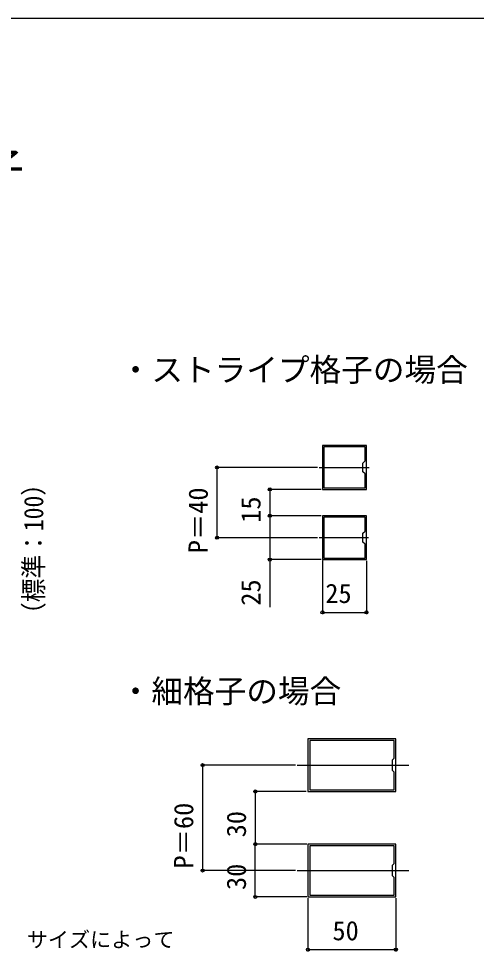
# Model space of a CAD drawing. Units: millimetres, scale not verified. Extents: x -875 to 875, y -1310 to 1300.
# Drawn here: x -391 to -130, y 709 to 1240 of the extents above; entities that cross this region are included whole.
import ezdxf
from ezdxf.enums import TextEntityAlignment as Align

# ---------------------------------------------------------------- set-up
doc = ezdxf.new("R2010")
doc.units = ezdxf.units.MM
doc.header["$LTSCALE"] = 4
for name, color, linetype in [('0-2_USER1', 3, 'Continuous'), ('0-3_YKK_11', 7, 'Continuous'), ('0-4_YKK_12', 2, 'Continuous'), ('0-7_YKK_D', 6, 'Continuous'), ('0-8_YKK_ZWAK', 7, 'Continuous')]:
    doc.layers.add(name, color=color, linetype=linetype)
doc.styles.add('ＭＳ ゴシック', font='')
doc.styles.get('ＭＳ ゴシック').set_extended_font_data('MS Gothic')

msp = doc.modelspace()

# ---------------------------------------------------------------- linework, layer by layer
at = {"layer": '0-3_YKK_11'}
for points in [[(-192.894, 997), (-217.894, 997), (-217.894, 972.002), (-192.894, 972.002)], [(-193.694, 996.2), (-217.094, 996.2), (-217.094, 972.802), (-193.694, 972.802), (-193.694, 980.802), (-194.894, 982.002), (-194.894, 987.002), (-193.694, 988.202)], [(-192.894, 957), (-217.894, 957), (-217.894, 932.002), (-192.894, 932.002)], [(-193.694, 956.2), (-217.094, 956.2), (-217.094, 932.802), (-193.694, 932.802), (-193.694, 940.802), (-194.894, 942.002), (-194.894, 947.002), (-193.694, 948.202)], [(-226.165, 800), (-176.165, 800), (-176.165, 830), (-226.165, 830)], [(-225.165, 801), (-177.165, 801), (-177.165, 811), (-178.165, 812), (-178.165, 818), (-177.165, 819), (-177.165, 829), (-225.165, 829)], [(-226.165, 740), (-176.165, 740), (-176.165, 770), (-226.165, 770)], [(-225.165, 741), (-177.165, 741), (-177.165, 751), (-178.165, 752), (-178.165, 758), (-177.165, 759), (-177.165, 769), (-225.165, 769)]]:
    msp.add_lwpolyline(points, close=True, dxfattribs=at)
at = {"layer": '0-4_YKK_12'}
for p, q in [((-219.762, 984.501), (-191.293, 984.501)), ((-191.825, 944.501), (-219.762, 944.501)), ((-232.345, 815), (-168.785, 815)), ((-232.345, 755), (-168.785, 755))]:
    msp.add_line(p, q, dxfattribs=at)
at = {"layer": '0-7_YKK_D'}
for p, q in [((-220.762, 984.501), (-278.894, 984.501)), ((-277.894, 944.501), (-277.894, 984.501)), ((-218.594, 972.002), (-248.894, 972.002)), ((-247.894, 972.002), (-247.894, 957)), ((-218.594, 957), (-248.894, 957)), ((-218.594, 957), (-248.894, 957)), ((-220.762, 944.501), (-278.894, 944.501)), ((-218.594, 932.002), (-248.894, 932.002)), ((-217.894, 931.512), (-217.894, 901.002)), ((-192.894, 931.302), (-192.894, 901.002)), ((-217.894, 902.002), (-192.894, 902.002)), ((-233.345, 815), (-287.165, 815)), ((-286.165, 815), (-286.165, 755)), ((-227.24, 800), (-257.165, 800)), ((-256.165, 800), (-256.165, 770)), ((-226.865, 770), (-257.165, 770)), ((-226.865, 770), (-257.165, 770)), ((-256.165, 740), (-256.165, 770)), ((-233.345, 755), (-287.165, 755)), ((-226.865, 740), (-257.165, 740)), ((-226.165, 739.3), (-226.165, 709)), ((-176.165, 739.3), (-176.165, 709)), ((-226.165, 710), (-176.165, 710))]:
    msp.add_line(p, q, dxfattribs=at)
msp.add_lwpolyline([(-247.894, 957), (-247.894, 932.002), (-247.894, 904.9)], dxfattribs=at)
for centre in [(-277.894, 984.501), (-247.894, 972.002), (-247.894, 957), (-247.894, 957), (-277.894, 944.501), (-247.894, 932.002), (-217.894, 902.002), (-192.894, 902.002), (-286.165, 815), (-256.165, 800), (-256.165, 770), (-256.165, 770), (-286.165, 755), (-256.165, 740), (-226.165, 710), (-176.165, 710)]:
    msp.add_circle(centre, 0.875, dxfattribs=at)
at = {"layer": '0-8_YKK_ZWAK'}
msp.add_line((875, 1240), (-875, 1240), dxfattribs=at)

# ---------------------------------------------------------------- texts
at = {"layer": '0-2_USER1', "style": 'ＭＳ ゴシック'}
for s, height, p in [('■持ち出しタイプ  横桟37×75 横格子', 18.33, (-825, 1140)), ('・ストライプ格子の場合', 13.2, (-333.295, 1029.557)), ('・細格子の場合', 13.2, (-333.295, 846.557))]:
    msp.add_text(s, height=height, dxfattribs=at).set_placement(p, align=Align.BOTTOM_LEFT)
at = {"layer": '0-7_YKK_D', "style": 'ＭＳ ゴシック', "width": 0.9}
msp.add_text('（標準：100）', height=11, rotation=90, dxfattribs=at).set_placement((-373.528, 894.207), align=Align.BOTTOM_LEFT)
at = {"layer": '0-7_YKK_D', "style": 'ＭＳ ゴシック'}
for s, p in [('P＝40', (-279.894, 935.651)), ('15', (-249.894, 952.995)), ('25', (-249.894, 905.792)), ('P＝60', (-288.165, 756.151)), ('30', (-258.165, 773.92)), ('30', (-258.165, 743.92))]:
    msp.add_text(s, height=11, rotation=90, dxfattribs=at).set_placement(p, align=Align.BOTTOM_LEFT)
for s, height, p in [('25', 11, (-216.303, 904.002)), ('50', 11, (-212.245, 712)), ('サイズによって', 8.798, (-386.171, 708.654))]:
    msp.add_text(s, height=height, dxfattribs=at).set_placement(p, align=Align.BOTTOM_LEFT)

doc.saveas('drawing.dxf')
